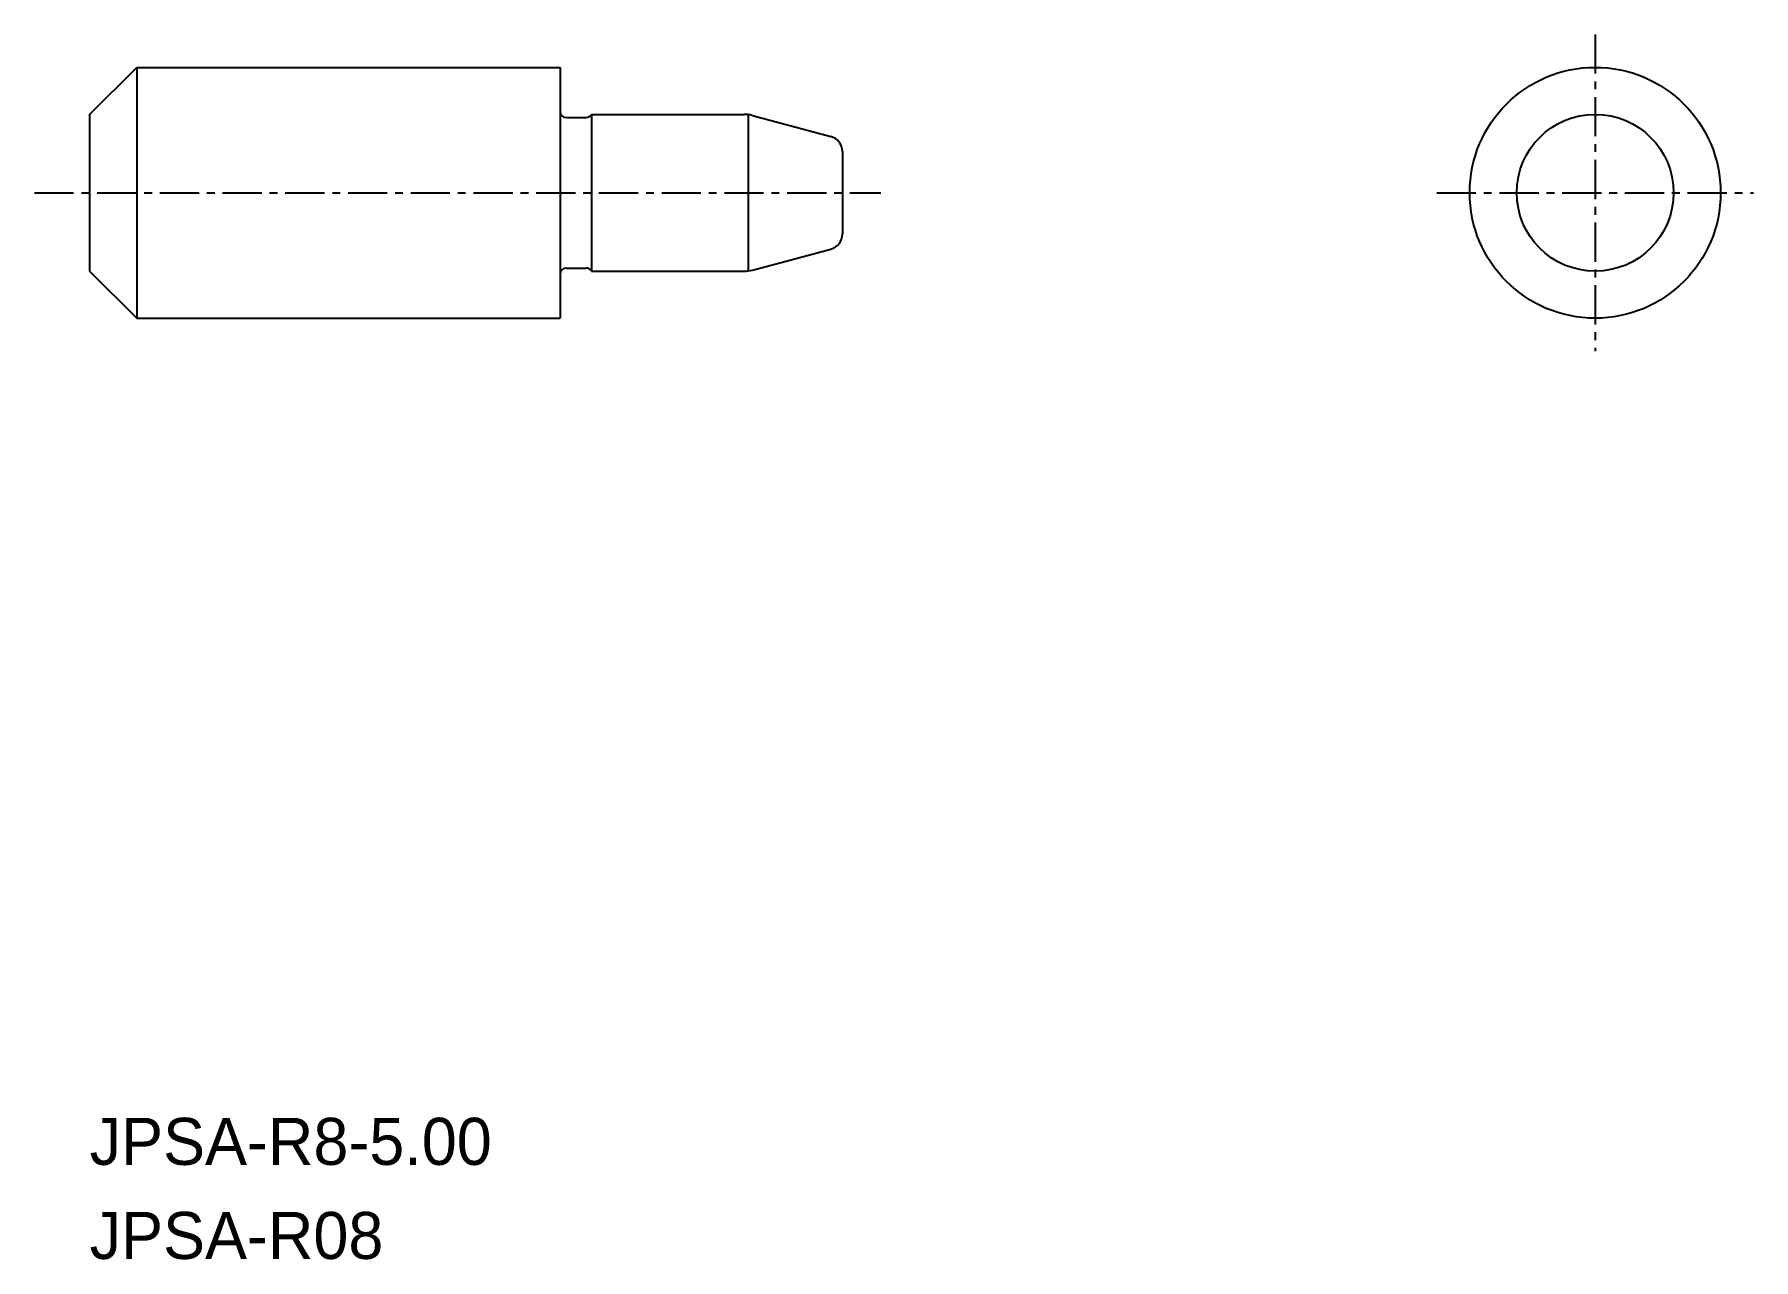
# Model space of a CAD drawing. Extents: x 50.7 to 105.6, y 16.5 to 55.6.
import ezdxf

# ---------------------------------------------------------------- set-up
doc = ezdxf.new("R2010")
doc.units = 0
doc.linetypes.add('CENTER', pattern=[2, 1.25, -0.25, 0.25, -0.25])
doc.layers.get('0').update_dxf_attribs({"linetype": 'CONTINUOUS'})
doc.layers.add('CENTER', color=1, linetype='CENTER')
doc.styles.get("Standard").update_dxf_attribs({"font": 'txt', "height": 1.6})

msp = doc.modelspace()

# ---------------------------------------------------------------- linework, layer by layer
at = {"color": 7, "linetype": 'CONTINUOUS'}
for p, q in [((52.5, 53.028), (54, 54.528)), ((54, 54.528), (54, 46.528)), ((54, 54.528), (67.5, 54.528)), ((67.5, 54.528), (67.5, 46.528)), ((52.5, 53.028), (52.5, 48.028)), ((67.7, 52.928), (68.327, 52.928)), ((68.5, 53.028), (73.369, 53.028)), ((68.5, 53.028), (68.5, 48.028)), ((73.5, 53.019), (73.5, 48.037)), ((73.628, 52.994), (76.13, 52.323)), ((76.5, 51.84), (76.5, 49.215)), ((67.5, 50.528), (67.5, 50.528)), ((73.628, 48.062), (76.13, 48.732)), ((52.5, 48.028), (54, 46.528)), ((67.7, 48.128), (68.327, 48.128)), ((68.5, 48.028), (73.369, 48.028)), ((54, 46.528), (67.5, 46.528))]:
    msp.add_line(p, q, dxfattribs=at)
for radius in [4, 2.5]:
    msp.add_circle((100.5, 50.528), radius, dxfattribs=at)
for centre, radius, start, end in [((67.7, 53.128), 0.2, 180, 270), ((68.327, 53.128), 0.2, 270, 330), ((73.369, 52.028), 1, 75, 90), ((76, 51.84), 0.5, 0, 75), ((76, 49.215), 0.5, 285, 360), ((67.7, 47.928), 0.2, 90, 180), ((68.327, 47.928), 0.2, 30, 90), ((73.369, 49.028), 1, 270, 285)]:
    msp.add_arc(centre, radius, start, end, dxfattribs=at)
at = {"layer": 'CENTER', "color": 1, "linetype": 'CENTER'}
for p, q in [((100.5, 55.579), (100.5, 45.476)), ((50.738, 50.528), (77.723, 50.528)), ((95.449, 50.528), (105.552, 50.528))]:
    msp.add_line(p, q, dxfattribs=at)

# ---------------------------------------------------------------- texts
at = {"color": 7, "linetype": 'CONTINUOUS'}
for s, p in [('JPSA-R8-5.00', (52.5, 19.528)), ('JPSA-R08', (52.5, 16.528))]:
    msp.add_text(s, height=1.5, dxfattribs=at).set_placement(p)

doc.saveas('drawing.dxf')
